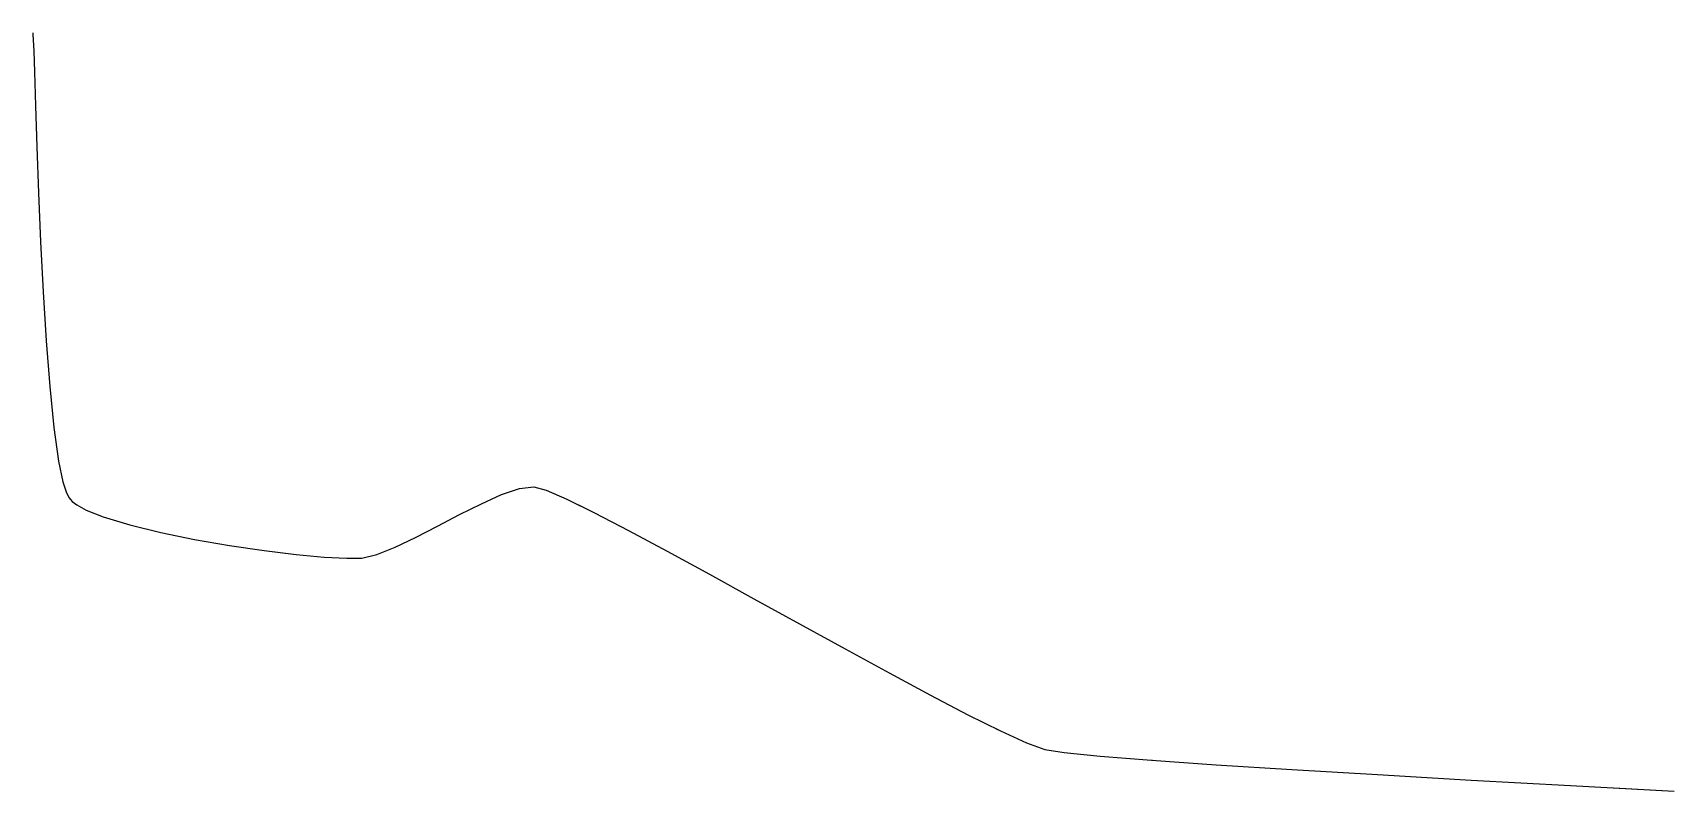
# Model space of a CAD drawing. Header units: metres. Extents: x 708868 to 711043, y 5411316 to 5413138.
# Drawn here: x 709622.2 to 709695.6, y 5412067.4 to 5412101.2 of the extents above; entities that cross this region are included whole.
import ezdxf

# ---------------------------------------------------------------- set-up
doc = ezdxf.new("R2010")
doc.units = ezdxf.units.M
for name, color, linetype in [('Rionegro 2010_Contours', 7, 'Continuous'), ('Rionegro 2014_Contours', 7, 'Continuous'), ('Rionegro 2018_Contours', 7, 'Continuous')]:
    doc.layers.add(name, color=color, linetype=linetype)

msp = doc.modelspace()

# ---------------------------------------------------------------- linework, layer by layer
at = {"layer": 'Rionegro 2010_Contours'}
for points in [[(709622.183, 5412101.181, 243), (709622.189, 5412101.1, 243), (709622.201, 5412100.869, 243), (709622.221, 5412100.368, 243), (709622.253, 5412099.437, 243), (709622.302, 5412097.918, 243), (709622.363, 5412096.086, 243), (709622.439, 5412094.032, 243), (709622.532, 5412091.844, 243), (709622.644, 5412089.613, 243), (709622.779, 5412087.428, 243), (709622.937, 5412085.378, 243), (709623.123, 5412083.554, 243), (709623.337, 5412082.044, 243), (709623.531, 5412081.124, 243), (709623.69, 5412080.63, 243), (709623.804, 5412080.406, 243), (709623.862, 5412080.328, 243), (709623.941, 5412080.249, 243), (709624.148, 5412080.092, 243), (709624.572, 5412079.859, 243), (709625.325, 5412079.557, 243), (709626.512, 5412079.196, 243), (709627.901, 5412078.86, 243), (709629.416, 5412078.554, 243), (709630.981, 5412078.286, 243), (709632.52, 5412078.061, 243), (709633.956, 5412077.885, 243), (709635.213, 5412077.766, 243), (709636.215, 5412077.708, 243), (709636.886, 5412077.719, 243), (709637.559, 5412077.876, 243), (709638.374, 5412078.198, 243), (709639.291, 5412078.637, 243), (709640.268, 5412079.141, 243), (709641.262, 5412079.662, 243), (709642.232, 5412080.148, 243), (709643.137, 5412080.551, 243), (709643.933, 5412080.82, 243), (709644.581, 5412080.906, 243), (709645.124, 5412080.755, 243), (709646.047, 5412080.356, 243), (709647.294, 5412079.743, 243), (709648.81, 5412078.955, 243), (709650.54, 5412078.028, 243), (709652.428, 5412076.998, 243), (709654.419, 5412075.902, 243), (709656.458, 5412074.777, 243), (709658.489, 5412073.66, 243), (709660.457, 5412072.587, 243), (709662.308, 5412071.595, 243), (709663.985, 5412070.72, 243), (709665.434, 5412070, 243), (709666.599, 5412069.471, 243), (709667.424, 5412069.17, 243), (709668.285, 5412069.032, 243), (709669.901, 5412068.871, 243), (709672.191, 5412068.688, 243), (709672.228, 5412068.686, 243)], [(709692.858, 5412067.453, 243), (709695.554, 5412067.307, 243)]]:
    msp.add_polyline3d(points, dxfattribs=at)
at = {"layer": 'Rionegro 2014_Contours'}
for points in [[(709622.183, 5412101.181, 243), (709622.189, 5412101.1, 243), (709622.201, 5412100.869, 243), (709622.221, 5412100.368, 243), (709622.253, 5412099.437, 243), (709622.302, 5412097.918, 243), (709622.363, 5412096.086, 243), (709622.439, 5412094.032, 243), (709622.532, 5412091.844, 243), (709622.644, 5412089.613, 243), (709622.779, 5412087.428, 243), (709622.937, 5412085.378, 243), (709623.123, 5412083.554, 243), (709623.337, 5412082.044, 243), (709623.531, 5412081.124, 243), (709623.69, 5412080.63, 243), (709623.804, 5412080.406, 243), (709623.862, 5412080.328, 243), (709623.941, 5412080.249, 243), (709624.148, 5412080.092, 243), (709624.572, 5412079.859, 243), (709625.325, 5412079.557, 243), (709626.512, 5412079.196, 243), (709627.901, 5412078.86, 243), (709629.416, 5412078.554, 243), (709630.981, 5412078.286, 243), (709632.52, 5412078.061, 243), (709633.956, 5412077.885, 243), (709635.213, 5412077.766, 243), (709636.215, 5412077.708, 243), (709636.886, 5412077.719, 243), (709637.559, 5412077.876, 243), (709638.374, 5412078.198, 243), (709639.291, 5412078.637, 243), (709640.268, 5412079.141, 243), (709641.262, 5412079.662, 243), (709642.232, 5412080.148, 243), (709643.137, 5412080.551, 243), (709643.933, 5412080.82, 243), (709644.581, 5412080.906, 243), (709645.124, 5412080.755, 243), (709646.047, 5412080.356, 243), (709647.029, 5412079.873, 243)], [(709665.239, 5412070.097, 243), (709665.434, 5412070, 243), (709666.599, 5412069.471, 243), (709667.424, 5412069.17, 243), (709668.285, 5412069.032, 243), (709669.901, 5412068.871, 243), (709672.191, 5412068.688, 243), (709675.075, 5412068.488, 243), (709678.47, 5412068.272, 243), (709682.297, 5412068.043, 243), (709686.474, 5412067.804, 243), (709690.92, 5412067.558, 243), (709695.554, 5412067.307, 243)]]:
    msp.add_polyline3d(points, dxfattribs=at)
at = {"layer": 'Rionegro 2018_Contours'}
for points in [[(709622.183, 5412101.181, 243), (709622.189, 5412101.1, 243), (709622.201, 5412100.869, 243), (709622.221, 5412100.368, 243), (709622.253, 5412099.437, 243), (709622.302, 5412097.918, 243), (709622.363, 5412096.086, 243), (709622.439, 5412094.032, 243), (709622.532, 5412091.844, 243), (709622.644, 5412089.613, 243), (709622.779, 5412087.428, 243), (709622.937, 5412085.378, 243), (709623.123, 5412083.554, 243), (709623.337, 5412082.044, 243), (709623.531, 5412081.124, 243), (709623.69, 5412080.63, 243), (709623.804, 5412080.406, 243), (709623.862, 5412080.328, 243), (709623.941, 5412080.249, 243), (709624.148, 5412080.092, 243), (709624.572, 5412079.859, 243), (709625.325, 5412079.557, 243), (709626.512, 5412079.196, 243), (709627.901, 5412078.86, 243), (709629.416, 5412078.554, 243), (709630.981, 5412078.286, 243), (709632.52, 5412078.061, 243), (709633.956, 5412077.885, 243), (709635.213, 5412077.766, 243), (709636.215, 5412077.708, 243), (709636.886, 5412077.719, 243), (709637.559, 5412077.876, 243), (709638.374, 5412078.198, 243), (709639.291, 5412078.637, 243), (709640.268, 5412079.141, 243), (709641.262, 5412079.662, 243), (709642.232, 5412080.148, 243), (709643.137, 5412080.551, 243), (709643.933, 5412080.82, 243), (709644.581, 5412080.906, 243), (709645.124, 5412080.755, 243), (709646.047, 5412080.356, 243), (709647.029, 5412079.873, 243)], [(709665.239, 5412070.097, 243), (709665.434, 5412070, 243), (709666.599, 5412069.471, 243), (709667.424, 5412069.17, 243), (709668.285, 5412069.032, 243), (709669.901, 5412068.871, 243), (709672.191, 5412068.688, 243), (709675.075, 5412068.488, 243), (709678.47, 5412068.272, 243), (709682.297, 5412068.043, 243), (709686.474, 5412067.804, 243), (709690.92, 5412067.558, 243), (709695.554, 5412067.307, 243)]]:
    msp.add_polyline3d(points, dxfattribs=at)

doc.saveas('drawing.dxf')
